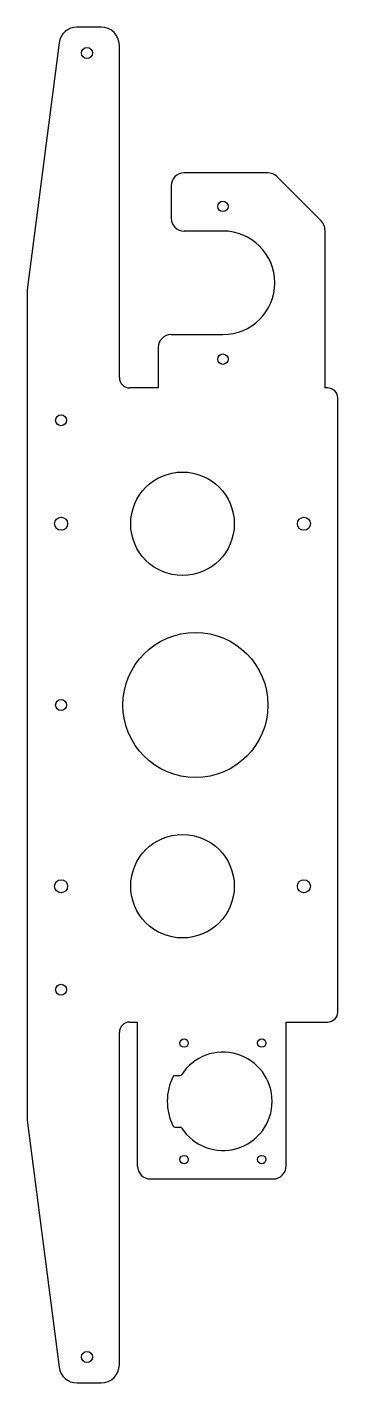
# Model space of a CAD drawing. Extents: x -45 to 107, y -333 to 333.
import ezdxf

# ---------------------------------------------------------------- set-up
doc = ezdxf.new("R2010")
doc.units = 0
doc.layers.add('Unfold_Sketch', color=7, linetype='CONTINUOUS')

msp = doc.modelspace()

# ---------------------------------------------------------------- linework, layer by layer
at = {"layer": 'Unfold_Sketch'}
for p, q in [((-8.89, 332.588), (-20.7564, 332.588)), ((-29.5736, 324.833), (-45.1646, 203.765)), ((0, 160.655), (0, 323.698)), ((72.7823, 261.111), (31.75, 261.111)), ((25.4, 254.761), (25.4, 238.886)), ((98.9527, 237.57), (77.2725, 259.251)), ((100.813, 233.08), (100.813, 155.575)), ((50.8, 232.536), (31.75, 232.536)), ((-45.2374, 202.63), (-45.2374, -202.63)), ((25.4, 181.736), (50.8, 181.736)), ((19.05, 175.386), (19.05, 155.575)), ((19.05, 155.575), (5.08, 155.575)), ((102.083, 155.575), (100.813, 155.575)), ((107.163, -150.495), (107.163, 150.495)), ((5.08, -155.575), (8.89, -155.575)), ((8.89, -226.186), (8.89, -155.575)), ((81.7626, -226.186), (81.7626, -155.575)), ((81.7626, -155.575), (102.083, -155.575)), ((0, -323.698), (0, -160.655)), ((27.2344, -181.736), (29.7379, -181.736)), ((-45.1646, -203.765), (-29.5736, -324.833)), ((27.2344, -207.136), (29.7379, -207.136)), ((15.24, -232.536), (75.4126, -232.536)), ((-20.7564, -332.588), (-8.89, -332.588))]:
    msp.add_line(p, q, dxfattribs=at)
for centre, radius in [((-15.875, 319.888), 2.667), ((50.8, 244.601), 2.55), ((50.8, 169.671), 2.55), ((-28.575, 139.7), 2.667), ((30.9626, 88.9), 25.4), ((-28.575, 88.9), 3.175), ((90.5002, 88.9), 3.175), ((37.3126, 0), 35.56), ((-28.575, 0), 2.667), ((30.9626, -88.9), 25.4), ((-28.575, -88.9), 3.175), ((90.5002, -88.9), 3.175), ((-28.575, -139.7), 2.667), ((31.75, -165.861), 2.05), ((69.85, -165.861), 2.05), ((31.75, -223.011), 2.05), ((69.85, -223.011), 2.05), ((-15.875, -319.888), 2.667)]:
    msp.add_circle(centre, radius, dxfattribs=at)
for centre, radius, start, end in [((-20.7564, 323.698), 8.89, 90, 172.662), ((-8.89, 323.698), 8.89, 0, 90), ((31.75, 254.761), 6.35, 90, 180), ((72.7823, 254.761), 6.35, 45, 90), ((31.75, 238.886), 6.35, -180, -90), ((94.4626, 233.08), 6.35, 0, 45), ((50.8, 207.136), 25.4, -90, 90), ((-36.3474, 202.63), 8.89, 172.662, 180), ((25.4, 175.386), 6.35, 90, 180), ((5.08, 160.655), 5.08, 180, -90), ((102.083, 150.495), 5.08, 0, 90), ((102.083, -150.495), 5.08, -90, 0), ((5.08, -160.655), 5.08, 90, 180), ((50.8, -194.436), 24.13, -146.976, 146.976), ((50.8, -194.436), 27.305, 153.578, -153.578), ((27.2344, -182.726), 0.9906, 90, 153.578), ((29.7379, -180.745), 0.9906, -90, -33.0243), ((-36.3474, -202.63), 8.89, 180, -172.662), ((27.2344, -206.145), 0.9906, -153.578, -90), ((29.7379, -208.126), 0.9906, 33.0243, 90), ((15.24, -226.186), 6.35, 180, -90), ((75.4126, -226.186), 6.35, -90, 0), ((-20.7564, -323.698), 8.89, -172.662, -90), ((-8.89, -323.698), 8.89, -90, 0)]:
    msp.add_arc(centre, radius, start, end, dxfattribs=at)

doc.saveas('drawing.dxf')
